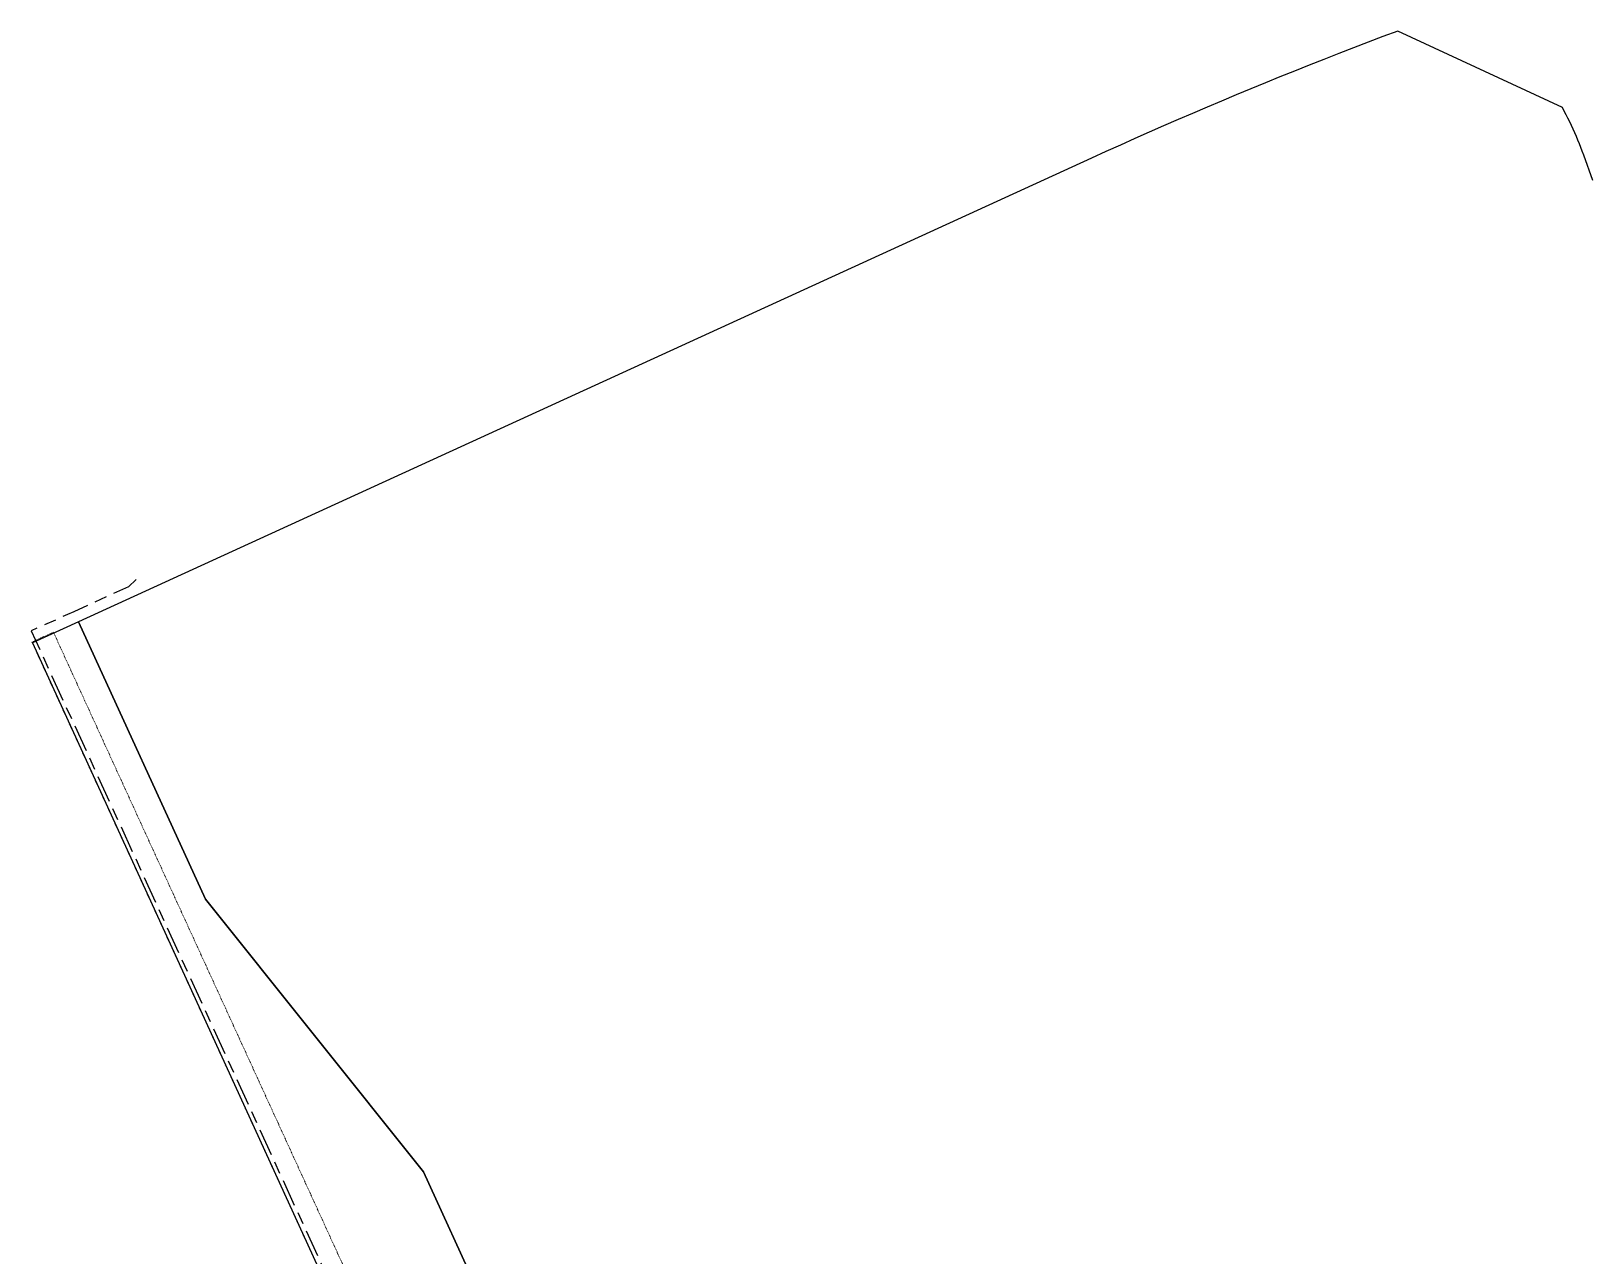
# Model space of a CAD drawing. Extents: x 301026 to 301961, y 6172667 to 6173436.
# Drawn here: x 301034 to 301263.7, y 6173108.3 to 6173289.2 of the extents above; entities that cross this region are included whole.
import ezdxf

# ---------------------------------------------------------------- set-up
doc = ezdxf.new("R2010")
doc.units = 0
for name, pattern in [('Cable Exist UG', [8.2, 4, -1.2, 1.8, -1.2]), ('HIDDEN', [0.375, 0.25, -0.125]), ('HIDDEN2', [0.1875, 0.125, -0.0625])]:
    doc.linetypes.add(name, pattern=pattern)
doc.layers.add('Cadastre Land Parcels_SP_EXT', color=9, linetype='Continuous', lineweight=5)
doc.layers.add('Cadastre Other Property_SP_EXT', color=9, linetype='HIDDEN', lineweight=5)
doc.layers.add('Mains_SL_EXT', color=7, linetype='Continuous')

msp = doc.modelspace()

# ---------------------------------------------------------------- linework, layer by layer
at = {"layer": 'Cadastre Land Parcels_SP_EXT', "color": 250, "linetype": 'Continuous', "lineweight": -3}
msp.add_lwpolyline([(301264.5, 6173267.12), (301263.14, 6173270.85), (301262.93, 6173271.41), (301262.73, 6173271.96), (301262.51, 6173272.51), (301262.29, 6173273.06), (301262.06, 6173273.6), (301261.82, 6173274.15), (301261.58, 6173274.69), (301261.33, 6173275.22), (301261.08, 6173275.76), (301260.81, 6173276.29), (301260.55, 6173276.81), (301260.27, 6173277.34), (301259.99, 6173277.86), (301235.68, 6173289.16), (301233.5, 6173288.34), (301231.32, 6173287.51), (301229.15, 6173286.68), (301226.97, 6173285.83), (301224.8, 6173284.98), (301222.64, 6173284.13), (301220.47, 6173283.26), (301218.31, 6173282.39), (301216.16, 6173281.51), (301214, 6173280.63), (301211.85, 6173279.73), (301209.7, 6173278.83), (301207.56, 6173277.93), (301205.41, 6173277.01), (301203.27, 6173276.09), (301201.14, 6173275.16), (301199.01, 6173274.22), (301196.88, 6173273.28), (301194.75, 6173272.32), (301192.63, 6173271.37), (301190.51, 6173270.4), (301041, 6173201.94), (301059.71, 6173161.02), (301091.88, 6173120.74), (301100.2, 6173102.54)], dxfattribs=at)
msp.add_lwpolyline([(301148.31, 6172967.37), (301109.82, 6173057.45), (301100.2, 6173102.54), (301091.88, 6173120.74), (301059.71, 6173161.02), (301041, 6173201.94), (301034.18, 6173198.83), (301067.68, 6173125.56), (301132.62, 6172983.54), (301142.17, 6172962.65), (301148.31, 6172967.37)], close=True, dxfattribs=at)
at = {"layer": 'Cadastre Other Property_SP_EXT', "linetype": 'HIDDEN2'}
msp.add_lwpolyline([(301034.11, 6173198.96), (301142.14, 6172962.78), (301144.98, 6172964.97), (301037.29, 6173200.41), (301034.11, 6173198.96)], close=True, dxfattribs=at)
at = {"layer": 'Mains_SL_EXT', "linetype": 'Cable Exist UG', "flags": 128}
msp.add_lwpolyline([(301049.5, 6173208.2), (301048.34, 6173207.12), (301048.34, 6173207.12), (301040.3, 6173203.44), (301039.35, 6173203.02), (301039.35, 6173203.02), (301037.57, 6173202.18), (301033.99, 6173200.63), (301142.73, 6172963.28), (301152.18, 6172952.36), (301152.18, 6172952.36), (301134.98, 6172939), (301136.24, 6172935.64)], dxfattribs=at)

doc.saveas('drawing.dxf')
